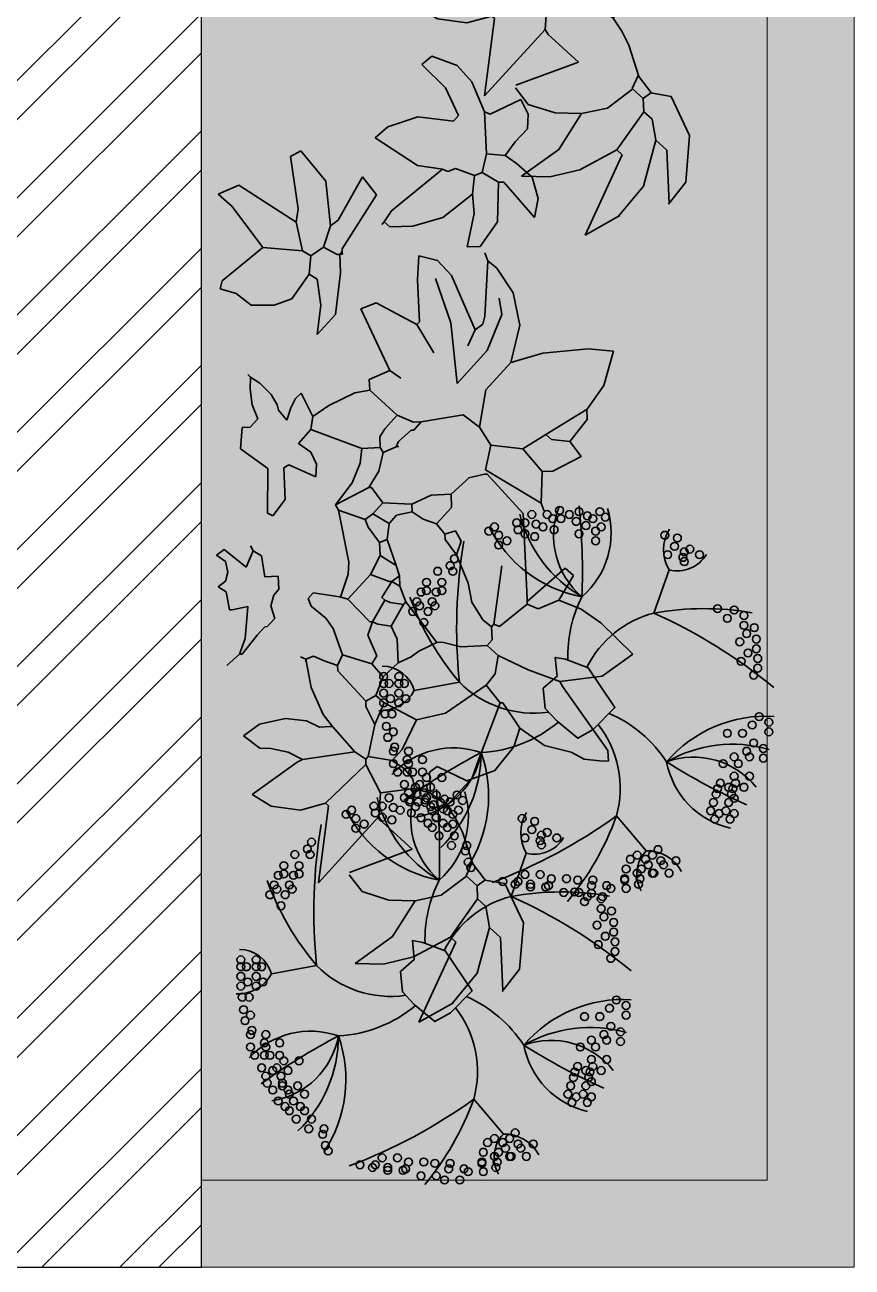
# Model space of a CAD drawing. Header units: millimetres. Extents: x 0 to 59560, y 0 to 21447.
# Drawn here: x 12651 to 13601, y 3722 to 5150 of the extents above; entities that cross this region are included whole.
import ezdxf

# ---------------------------------------------------------------- set-up
doc = ezdxf.new("R2010")
doc.units = ezdxf.units.MM
doc.header["$LTSCALE"] = 150
doc.layers.add('ad-Landscape', color=7, linetype='Continuous', lineweight=35, true_color=0x007f00)
doc.layers.add('ad-Landscape 2', color=7, linetype='Continuous', lineweight=35, true_color=0x264c00)
for name, color, linetype in [('ad-Verandah', 33, 'Continuous'), ('ad-Wall', 240, 'Continuous'), ('ad-Wall hatch', 8, 'Continuous')]:
    doc.layers.add(name, color=color, linetype=linetype)

# ---------------------------------------------------------------- blocks, each defined once
blk = doc.blocks.new('$ZCDB_AUDIT_GENERATED_1EAED1')
for p, q in [((-4.382, 7.361), (-3.782, 8.286)), ((-3.782, 8.286), (-2.828, 7.398)), ((4.091, 7.805), (5.079, 8.138)), ((5.079, 8.138), (5.185, 7.398)), ((3.42, 7.287), (4.091, 7.805)), ((-6.871, 7.433), (-6.563, 7.433)), ((-6.853, 7.176), (-6.871, 7.433)), ((-6.563, 7.433), (-4.642, 6.203)), ((-4.488, 6.126), (-4.382, 7.361)), ((-2.828, 7.398), (-2.405, 6.843)), ((2.508, 6.741), (3.123, 7.279)), ((2.739, 6.049), (3.42, 7.287)), ((3.123, 7.279), (3.431, 7.279)), ((5.185, 7.398), (5.115, 6.067)), ((-6.782, 6.732), (-6.853, 7.176)), ((2.047, 7.049), (1.662, 6.203)), ((2.508, 6.741), (2.047, 7.049)), ((-6.564, 6.357), (-6.782, 6.732)), ((-2.405, 6.843), (-2.105, 6.203)), ((-2.105, 6.203), (-1.413, 6.664)), ((-1.413, 6.664), (-1.182, 6.433)), ((2.508, 6.741), (2.585, 6.203)), ((-6.564, 6.357), (-6.333, 5.588)), ((-4.642, 6.203), (-4.488, 6.126)), ((-2.105, 6.203), (-2.335, 5.588)), ((-1.182, 6.433), (-2.105, 5.28)), ((1.662, 6.203), (1.662, 5.895)), ((2.585, 6.203), (2.739, 6.049)), ((-4.099, 5.216), (-4.488, 6.126)), ((0.74, 5.818), (0.509, 5.895)), ((1.662, 5.895), (0.74, 5.818)), ((0.74, 5.818), (1.793, 4.24)), ((1.662, 5.895), (2.354, 5.357)), ((2.739, 6.049), (2.354, 5.357)), ((5.115, 6.067), (4.891, 5.126)), ((9.636, 6.147), (9.086, 6.007)), ((9.086, 6.007), (10.163, 5.161)), ((10.271, 5.999), (9.636, 6.147)), ((10.701, 5.546), (10.271, 5.999)), ((11.683, 5.925), (11.316, 5.546)), ((12.107, 5.962), (11.683, 5.925)), ((12.546, 5.776), (12.107, 5.962)), ((-6.333, 5.588), (-5.795, 4.896)), ((-2.335, 5.588), (-2.182, 5.28)), ((10.932, 5.238), (10.701, 5.546)), ((11.316, 5.546), (10.932, 5.238)), ((12.546, 5.776), (12.162, 4.854)), ((-3.642, 4.358), (-4.099, 5.216)), ((-2.182, 5.28), (-2.797, 4.435)), ((-2.182, 5.28), (-2.105, 5.28)), ((-2.105, 5.28), (-2.028, 5.28)), ((0.463, 5.28), (-2.028, 5.28)), ((1.662, 4.281), (0.463, 5.28)), ((2.354, 5.357), (2.508, 4.435)), ((4.891, 5.126), (4.122, 4.358)), ((5.967, 5.434), (4.891, 5.126)), ((4.891, 5.126), (4.891, 5.203)), ((5.967, 5.434), (6.915, 5.29)), ((6.915, 5.29), (7.656, 4.846)), ((10.163, 5.161), (10.163, 5.008)), ((10.932, 5.238), (11.008, 4.7)), ((-11.473, 4.736), (-12.825, 4.559)), ((-10.306, 4.247), (-11.473, 4.736)), ((-6.323, 4.698), (-5.795, 4.896)), ((-5.795, 4.896), (-5.026, 4.435)), ((5.267, 4.449), (6.299, 4.924)), ((6.299, 4.924), (6.784, 4.875)), ((7.656, 4.846), (7.889, 4.588)), ((9.009, 4.931), (8.318, 4.392)), ((10.163, 5.008), (9.009, 4.931)), ((10.163, 5.008), (10.47, 4.546)), ((12.162, 4.854), (12.238, 4.7)), ((-12.825, 4.559), (-13.445, 4.028)), ((-6.994, 4.106), (-6.323, 4.698)), ((-5.026, 4.358), (-6.794, 3.589)), ((-5.026, 4.435), (-5.026, 4.358)), ((-5.026, 4.358), (-4.488, 3.973)), ((-4.17, 4.254), (-3.642, 4.358)), ((-3.642, 4.358), (-3.335, 4.05)), ((-2.797, 4.435), (-2.72, 4.281)), ((-2.72, 4.281), (-1.028, 4.588)), ((2.508, 4.435), (1.793, 4.24)), ((3.046, 4.127), (2.508, 4.435)), ((4.122, 4.358), (3.046, 4.127)), ((4.344, 3.531), (5.267, 4.449)), ((6.044, 4.358), (5.891, 4.127)), ((6.275, 4.435), (6.044, 4.358)), ((7.889, 4.588), (6.275, 4.435)), ((7.889, 4.588), (8.12, 4.512)), ((8.318, 4.392), (8.318, 4.008)), ((10.47, 4.546), (10.393, 4.316)), ((11.008, 4.7), (10.47, 4.546)), ((11.008, 4.7), (12.238, 4.7)), ((13.131, 4.371), (12.238, 4.7)), ((13.625, 3.965), (13.131, 4.371)), ((-13.421, 4.05), (-11.868, 4.05)), ((-11.868, 4.05), (-11.561, 3.743)), ((-10.306, 4.247), (-10.177, 3.666)), ((-7.255, 3.281), (-6.994, 4.106)), ((-4.488, 3.973), (-4.17, 4.254)), ((-3.181, 4.204), (-3.335, 4.05)), ((-3.335, 4.05), (-3.335, 3.281)), ((-2.797, 4.204), (-3.181, 4.204)), ((-2.72, 4.281), (-2.797, 4.204)), ((-2.581, 3.958), (-2.797, 4.204)), ((1.662, 4.204), (1.585, 3.743)), ((1.662, 4.204), (1.662, 4.281)), ((3.046, 4.127), (3.431, 3.666)), ((5.891, 4.127), (5.429, 3.896)), ((5.891, 4.127), (6.506, 3.896)), ((9.283, 4.26), (8.318, 4.008)), ((9.855, 4.239), (9.212, 3.336)), ((9.855, 4.239), (9.283, 4.26)), ((10.393, 4.316), (9.855, 4.239)), ((10.393, 4.316), (10.624, 3.778)), ((-12.882, 3.319), (-11.561, 3.743)), ((-11.561, 3.743), (-10.946, 3.666)), ((-10.946, 3.666), (-10.715, 3.435)), ((-10.177, 3.666), (-10.331, 3.435)), ((-9.683, 3.337), (-10.191, 3.692)), ((-4.488, 3.973), (-5.257, 2.743)), ((-2.052, 3.663), (-2.581, 3.958)), ((-1.49, 3.589), (-2.052, 3.663)), ((1.509, 3.666), (1.124, 3.205)), ((1.585, 3.743), (1.509, 3.666)), ((3.277, 2.436), (3.431, 3.666)), ((6.506, 3.896), (7.505, 3.512)), ((10.624, 3.778), (10.547, 3.547)), ((12.162, 3.931), (12.008, 3.778)), ((12.178, 2.744), (12.008, 3.778)), ((12.162, 3.931), (12.99, 3.595)), ((13.93, 3.239), (13.625, 3.965)), ((-13.727, 2.552), (-12.882, 3.319)), ((-10.715, 3.435), (-11.791, 2.589)), ((-10.715, 3.435), (-10.331, 3.435)), ((-10.023, 3.128), (-10.331, 3.435)), ((-9.632, 3.323), (-10.023, 3.128)), ((-8.751, 3.086), (-9.683, 3.337)), ((-7.255, 3.358), (-7.947, 2.667)), ((-7.255, 3.358), (-7.255, 3.281)), ((-7.255, 3.281), (-6.794, 2.436)), ((-6.794, 3.589), (-7.179, 3.435)), ((-3.335, 3.281), (-3.181, 2.743)), ((-1.49, 3.589), (-0.644, 3.281)), ((-0.644, 3.281), (-0.26, 3.435)), ((-0.644, 3.281), (-0.183, 2.974)), ((-0.26, 3.435), (0.048, 3.281)), ((0.048, 3.281), (-0.029, 2.974)), ((6.127, 3.433), (4.344, 3.531)), ((7.441, 3.04), (6.127, 3.433)), ((7.505, 3.512), (7.966, 3.128)), ((9.212, 3.336), (9, 2.448)), ((10.624, 3.393), (9.471, 1.855)), ((10.547, 3.547), (10.624, 3.393)), ((10.624, 3.393), (10.766, 2.67)), ((12.99, 3.595), (13.699, 2.932)), ((-10.559, 2.375), (-10.036, 3.145)), ((-8.332, 2.897), (-8.751, 3.086)), ((-0.183, 2.974), (-0.029, 2.974)), ((-0.029, 2.974), (0.278, 2.743)), ((0.74, 3.205), (0.278, 2.743)), ((1.124, 3.205), (0.74, 3.205)), ((1.124, 3.205), (1.125, 2.627)), ((8.12, 2.589), (7.966, 3.128)), ((13.699, 2.932), (13.93, 3.239)), ((-11.945, 2.743), (-14.231, 1.555)), ((-13.713, 2.589), (-14.231, 1.555)), ((-11.791, 2.589), (-12.318, 1.49)), ((-11.791, 2.589), (-11.945, 2.743)), ((-7.947, 2.667), (-8.332, 2.897)), ((-7.947, 2.667), (-7.563, 2.205)), ((-5.257, 2.743), (-5.41, 1.898)), ((-3.181, 2.589), (-3.412, 2.051)), ((-3.181, 2.743), (-3.181, 2.589)), ((-3.181, 2.589), (-1.951, 1.744)), ((0.278, 2.743), (0.432, 2.359)), ((1.125, 2.627), (0.894, 2.051)), ((6.121, 2.436), (5.276, 2.897)), ((7.428, 2.513), (8.12, 2.589)), ((10.766, 2.67), (11.623, 1.471)), ((11.931, 1.855), (12.178, 2.744)), ((-10.685, 1.608), (-10.559, 2.375)), ((-6.948, 2.205), (-7.563, 2.205)), ((-7.563, 2.205), (-7.409, 1.744)), ((-6.794, 2.436), (-6.948, 2.205)), ((0.432, 2.359), (0.663, 2.051)), ((3.277, 2.436), (3.046, 2.205)), ((3.046, 2.205), (3.046, 2.128)), ((3.277, 2.436), (3.277, 2.205)), ((3.277, 2.205), (3.507, 1.744)), ((6.121, 2.436), (6.198, 2.513)), ((6.121, 2.436), (6.813, 1.283)), ((6.198, 2.513), (7.428, 2.513)), ((9, 2.448), (9.009, 1.779)), ((-5.41, 1.898), (-6.256, 1.436)), ((-5.41, 1.898), (-4.872, 0.975)), ((-3.565, 1.821), (-3.719, 1.436)), ((-3.412, 2.051), (-3.565, 1.821)), ((0.663, 2.051), (0.586, 1.59)), ((0.663, 2.051), (0.894, 2.051)), ((0.894, 2.051), (0.97, 1.206)), ((3.046, 2.128), (2.739, 1.744)), ((4.814, 1.59), (4.584, 1.898)), ((9.471, 1.855), (9.163, 1.625)), ((11.623, 1.471), (11.931, 1.855)), ((-12.318, 1.49), (-12.487, 0.605)), ((-11.699, 0.9), (-10.685, 1.608)), ((-10.685, 1.608), (-10.628, 0.841)), ((-9.767, -0.263), (-9.178, 1.59)), ((-9.178, 1.59), (-8.332, 0.744)), ((-7.409, 1.744), (-7.486, 0.744)), ((-7.135, 1.702), (-7.409, 1.744)), ((-6.818, 1.481), (-7.135, 1.702)), ((-6.564, 1.129), (-6.818, 1.481)), ((-2.028, 1.667), (-2.643, 1.283)), ((-1.951, 1.744), (-2.028, 1.667)), ((-2.028, 1.667), (-1.951, 1.283)), ((-1.951, 1.744), (-1.49, 1.59)), ((-1.49, 1.59), (-1.336, 1.359)), ((-1.49, 1.59), (-1.182, 1.59)), ((-1.182, 1.59), (-1.336, 1.359)), ((-1.182, 1.59), (-0.875, 1.513)), ((-0.875, 1.513), (-0.106, 1.283)), ((-0.875, 1.513), (-0.567, 1.052)), ((0.586, 1.59), (0.355, 1.359)), ((2.585, 1.667), (2.431, 1.283)), ((2.585, 1.744), (2.585, 1.667)), ((2.739, 1.744), (2.585, 1.667)), ((3.507, 1.744), (3.123, 1.359)), ((3.507, 1.744), (4.276, 0.975)), ((4.814, 1.59), (4.584, 0.975)), ((4.814, 1.59), (6.659, 0.821)), ((9.009, 1.779), (9.163, 1.625)), ((9.163, 1.625), (9.086, 1.548)), ((-6.256, 1.436), (-6.564, 1.129)), ((-6.564, 1.129), (-6.41, 0.437)), ((-3.719, 1.436), (-4.104, 0.975)), ((-3.719, 1.436), (-3.027, 1.436)), ((-3.027, 1.436), (-2.643, 1.283)), ((-2.643, 1.283), (-2.566, 0.898)), ((-1.874, 1.129), (-2.489, 0.744)), ((-1.951, 1.283), (-1.874, 1.129)), ((-1.797, 1.052), (-1.874, 1.129)), ((-1.336, 1.359), (-1.797, 1.052)), ((-1.336, 1.359), (-1.336, 1.283)), ((-1.336, 1.283), (-1.105, 0.744)), ((-0.106, 1.283), (-0.183, 1.052)), ((0.355, 1.359), (-0.106, 1.283)), ((0.355, 1.359), (0.663, 0.898)), ((0.97, 1.206), (0.663, 0.898)), ((0.97, 1.206), (1.432, 0.898)), ((1.893, 1.129), (1.432, 0.821)), ((2.431, 1.283), (1.893, 1.129)), ((2.431, 1.283), (2.585, 1.206)), ((2.892, 1.206), (2.585, 1.206)), ((2.585, 1.206), (2.585, 0.668)), ((3.123, 1.359), (2.892, 1.206)), ((6.659, 0.821), (6.813, 1.283)), ((9.965, 1.436), (8.428, 0.36)), ((9.965, 1.436), (10.503, 1.052)), ((-12.431, -0.222), (-11.699, 0.9)), ((-10.628, 0.841), (-10.347, 0.074)), ((-8.332, 0.744), (-8.178, 0.668)), ((-7.486, 0.744), (-8.178, 0.668)), ((-7.486, 0.744), (-6.641, 0.36)), ((-4.872, 0.975), (-5.487, 0.668)), ((-4.872, 0.975), (-4.642, 0.744)), ((-4.642, 0.744), (-4.796, 0.437)), ((-4.104, 0.975), (-4.642, 0.744)), ((-4.104, 0.975), (-3.719, 0.668)), ((-3.489, 0.821), (-3.719, 0.668)), ((-2.873, 0.591), (-3.489, 0.821)), ((-2.489, 0.744), (-2.873, 0.591)), ((-2.566, 0.898), (-2.489, 0.744)), ((-2.489, 0.744), (-2.489, 0.668)), ((-1.105, 0.744), (-1.797, 0.052)), ((-0.567, 1.052), (-1.105, 0.744)), ((-0.567, 1.052), (-0.183, 1.052)), ((-0.183, 1.052), (0.278, 0.744)), ((0.278, 0.744), (0.509, 0.668)), ((0.663, 0.898), (0.509, 0.668)), ((1.432, 0.821), (0.97, -0.178)), ((1.432, 0.898), (1.432, 0.821)), ((4.218, 0.534), (4.276, 0.975)), ((4.584, 0.975), (4.276, 0.975)), ((10.503, 1.052), (9.273, 0.283)), ((-12.487, 0.605), (-12.431, -0.222)), ((-8.178, 0.668), (-10.034, -1.188)), ((-6.41, 0.437), (-6.487, 0.36)), ((-5.487, 0.668), (-6.41, 0.437)), ((-5.487, 0.668), (-4.949, 0.437)), ((-4.949, 0.437), (-4.796, 0.437)), ((-4.796, 0.437), (-3.873, -0.332)), ((-3.719, 0.668), (-3.412, -0.178)), ((-2.489, 0.668), (-1.797, 0.052)), ((0.509, 0.668), (0.817, -0.101)), ((1.591, 0.341), (2.156, 0.593)), ((2.156, 0.593), (2.585, 0.668)), ((2.585, 0.668), (3.2, -0.793)), ((3.879, -0.236), (4.218, 0.534)), ((-10.347, 0.074), (-9.84, -0.281)), ((-6.641, 0.36), (-7.717, -0.87)), ((-6.641, 0.36), (-6.487, 0.36)), ((-6.487, 0.36), (-6.256, 0.052)), ((-6.256, 0.052), (-6.41, -1.485)), ((-6.256, 0.052), (-5.487, -0.562)), ((-1.797, 0.052), (-1.72, -0.178)), ((-1.07, 0.1), (-1.726, -0.161)), ((-0.721, 0.13), (-1.07, 0.1)), ((0.817, -0.101), (-0.721, 0.13)), ((0.97, -0.178), (1.591, 0.341)), ((5.962, -0.48), (6.527, 0.075)), ((6.527, 0.075), (7.736, 0.283)), ((8.274, 0.283), (7.736, 0.283)), ((8.274, 0.36), (8.351, 0.36)), ((8.274, 0.36), (8.274, 0.283)), ((8.351, 0.36), (8.274, 0.283)), ((8.274, 0.283), (8.274, 0.206)), ((8.274, 0.206), (8.504, -0.178)), ((8.351, 0.36), (8.428, 0.36)), ((9.12, 0.052), (8.504, -0.178)), ((9.273, 0.283), (9.12, 0.052)), ((9.12, 0.052), (10.426, -0.024)), ((-3.873, -0.332), (-3.719, -0.332)), ((-3.412, -0.178), (-3.719, -0.332)), ((-3.719, -0.332), (-3.565, -0.716)), ((-2.632, -0.409), (-3.412, -0.178)), ((-1.72, -0.178), (-1.567, -0.947)), ((0.817, -0.101), (0.97, -0.178)), ((3.584, -0.716), (3.879, -0.236)), ((6.813, -0.332), (5.962, -0.48)), ((6.813, -0.332), (7.582, -0.409)), ((8.504, -0.178), (8.274, -0.562)), ((10.426, -0.024), (11.349, -0.716)), ((-5.487, -0.562), (-5.487, -0.639)), ((-5.487, -0.562), (-5.128, -0.822)), ((-5.487, -0.947), (-5.487, -0.639)), ((-3.565, -0.716), (-3.412, -1.024)), ((-2.317, -0.615), (-2.632, -0.409)), ((-1.951, -1.024), (-2.317, -0.615)), ((2.185, -0.679), (1.816, -0.716)), ((1.816, -0.716), (2.201, -1.485)), ((2.538, -0.827), (2.185, -0.679)), ((3.584, -0.716), (3.2, -0.793)), ((3.584, -0.716), (4.276, -1.024)), ((7.736, -0.639), (7.044, -1.177)), ((7.582, -0.409), (7.736, -0.639)), ((8.274, -0.562), (7.736, -0.639)), ((8.274, -0.562), (8.428, -0.793)), ((11.349, -0.716), (11.195, -1.024)), ((-10.034, -1.188), (-7.794, -0.793)), ((-7.886, -1.606), (-7.717, -0.87)), ((-7.794, -0.793), (-7.717, -0.87)), ((-5.285, -1.317), (-5.487, -0.947)), ((-5.128, -0.822), (-4.327, -1.138)), ((-3.412, -1.024), (-3.489, -1.254)), ((-1.72, -1.101), (-1.951, -1.024)), ((-1.567, -0.947), (-1.72, -1.101)), ((2.815, -1.177), (2.538, -0.827)), ((3.2, -0.793), (2.815, -1.177)), ((4.133, -1.197), (4.276, -1.024)), ((8.428, -0.793), (9.273, -0.947)), ((8.428, -0.793), (8.581, -1.946)), ((9.658, -0.87), (9.273, -0.947)), ((9.273, -0.947), (10.426, -2.561)), ((11.195, -1.024), (9.658, -0.87)), ((-5.193, -1.922), (-5.285, -1.317)), ((-4.327, -1.138), (-3.489, -1.254)), ((-3.565, -1.254), (-3.489, -1.254)), ((-3.489, -1.254), (-3.412, -1.408)), ((3.507, -1.485), (3.865, -1.345)), ((3.865, -1.345), (4.133, -1.197)), ((7.044, -1.177), (6.88, -1.7)), ((-7.728, -2.459), (-7.886, -1.606)), ((-6.487, -1.639), (-7.365, -2.996)), ((-6.41, -1.485), (-6.487, -1.639)), ((-6.41, -1.485), (-6.178, -1.895)), ((1.201, -1.639), (0.74, -2.023)), ((2.124, -1.639), (1.201, -1.639)), ((2.201, -1.485), (2.124, -1.639)), ((3.815, -1.716), (3.507, -1.485)), ((3.964, -1.744), (3.815, -1.716)), ((4.274, -1.907), (3.964, -1.744)), ((6.88, -1.7), (6.915, -2.366)), ((-6.178, -1.895), (-6.047, -2.39)), ((-5.325, -2.693), (-5.193, -1.922)), ((-2.412, -2.254), (-2.259, -2.1)), ((-2.259, -2.1), (-1.884, -2.197)), ((-1.884, -2.197), (-1.582, -2.101)), ((-1.582, -2.101), (-1.413, -1.946)), ((-1.413, -1.946), (-1.028, -1.946)), ((-1.028, -1.946), (-1.028, -2.331)), ((0.74, -2.023), (0.817, -2.177)), ((2.124, -2.1), (0.817, -2.177)), ((2.739, -2.869), (2.124, -2.1)), ((4.628, -2.218), (4.274, -1.907)), ((8.581, -1.946), (7.659, -3.176)), ((8.581, -1.946), (9.811, -2.792)), ((-7.365, -2.996), (-7.728, -2.459)), ((-6.047, -2.39), (-6.025, -2.715)), ((-2.489, -2.407), (-2.72, -2.638)), ((-2.412, -2.254), (-2.489, -2.331)), ((-2.489, -2.331), (-2.489, -2.407)), ((-1.028, -2.331), (-0.413, -2.407)), ((-0.413, -2.407), (-0.26, -2.638)), ((3.354, -2.561), (3.584, -2.331)), ((3.584, -2.331), (4.006, -2.469)), ((4.006, -2.469), (4.458, -2.514)), ((4.458, -2.514), (4.814, -2.484)), ((4.814, -2.484), (4.628, -2.218)), ((4.814, -2.484), (4.891, -2.561)), ((6.915, -2.366), (7.274, -2.792)), ((-5.641, -3.176), (-6.025, -2.715)), ((-5.641, -3.176), (-5.325, -2.693)), ((-2.72, -2.638), (-3.258, -3.099)), ((-2.238, -2.913), (-1.874, -2.869)), ((-1.874, -2.869), (-1.951, -3.33)), ((-0.26, -2.638), (-0.721, -2.869)), ((-0.721, -2.869), (-0.183, -3.484)), ((-0.106, -2.715), (-0.26, -2.638)), ((3.354, -2.792), (2.739, -2.869)), ((3.354, -2.792), (3.354, -2.561)), ((7.274, -2.792), (7.428, -3.253)), ((9.811, -2.792), (10.196, -3.176)), ((10.426, -2.561), (10.196, -3.176)), ((-3.258, -3.176), (-3.565, -3.561)), ((-3.258, -3.176), (-2.803, -2.995)), ((-3.258, -3.099), (-3.258, -3.176)), ((-2.803, -2.995), (-2.238, -2.913)), ((7.659, -3.176), (7.428, -3.253)), ((-1.951, -3.33), (-1.951, -3.407)), ((-1.951, -3.407), (-1.413, -3.484)), ((-1.413, -3.484), (-1.259, -3.714)), ((-1.259, -3.714), (-1.109, -3.491)), ((-1.109, -3.491), (-0.846, -3.408)), ((-0.846, -3.408), (-0.531, -3.463)), ((-0.531, -3.463), (-0.336, -3.714)), ((-0.183, -3.484), (-0.336, -3.714))]:
    blk.add_line(p, q)
for centre, start, end in [((0.463, 5.28), 49.844, 89.647), ((-10.306, 4.247), 12.8043, 67.5333)]:
    blk.add_arc(centre, 0.00000961, start, end)
blk = doc.blocks.new('$ZCDB_AUDIT_GENERATED_1EADF1')
at = {"color": 82}
blk.add_lwpolyline([(214.3, -98.8, -0.332157), (270.9, -91.5, 2.110716)], format="xyb", dxfattribs=at)
at = {"layer": 'ad-Landscape'}
for points in [[(16.3, 279.2, -0.2826), (-12.1, 229), (-24, 165.3, 0.08666), (-144.2, 235.3)], [(-12.1, 229, -0.332157), (-46.7, 274.3, 2.110716)], [(106.7, 260.8, 0.297027), (75.6, 134.5, 0.202579), (209.9, 191.6)], [(143.2, 243.7, 0.034752), (75.6, 134.5, 0.322006), (167.2, 228.6)], [(18.2, 39.4, 0.239145), (-24, 165.3, 0.066971), (-223.4, 158.9)], [(32.6, 25.4, 0.160891), (75.6, 134.5, 0.235359), (239.3, 154.7, 3.344811)], [(-55.5, 12.1, 0.124299), (-144.8, -7.9, 0.235359), (-244.2, 123.8, 3.344811)], [(259.3, 119.2, -0.066971), (165.1, -56.7, -0.237273), (35.8, -31)], [(-261.4, 79.9, -0.202579), (-144.8, -7.9, 0.322006), (-272.1, 24.4)], [(285.9, 12.4, -0.08666), (165.1, -56.7), (214.3, -98.8, 0.2826), (243.6, -148.6)], [(-269.7, -44, 0.297027), (-144.8, -7.9, -0.034752), (-273.2, -3.9)], [(-240.5, -131.5, -0.2826), (-182.8, -131), (-121.7, -109.5), (-121.7, -109.5, -0.217045), (-45, -15)], [(20.1, -46.5, 0.144947), (88.7, -127.5, 0.235359), (24.4, -279.4, 3.344811)], [(-122.2, -248.6, -0.08666), (-121.7, -109.5), (-121.7, -109.5, 0.066971), (-16.4, -279)], [(-182.8, -131, -0.332157), (-204.7, -183.7, 2.110716)], [(71, -272.4, -0.202579), (88.7, -127.5, 0.322006), (124.4, -253.9)], [(182.5, -217.7, 0.297027), (88.7, -127.5, -0.034752), (149.5, -240.7)]]:
    blk.add_lwpolyline(points, format="xyb", dxfattribs=at)
blk.add_lwpolyline([(-56.6, 15.2), (-44.5, -16.5), (12, -54.5), (43.1, -23.8), (55.3, -1.9), (31, 27.3), (13.4, 44), (-15.3, 46.8), (-32.3, 27.3), (-59.1, 29.8)], close=True, dxfattribs=at)
at = {"layer": 'ad-Landscape 2'}
for centre in [(-32, 272.4), (-22.2, 272.4), (-22.2, 264.5), (-8.5, 272.4), (-0.7, 262.6), (5.2, 272.4), (20.9, 270.4), (20.9, 260.6), (38.5, 268.5), (46.3, 258.7), (54.1, 266.5), (73.7, 258.7), (91.3, 258.7), (-32, 250.8), (-22.2, 250.8), (-22.2, 243), (-8.5, 250.8), (-0.7, 241), (5.2, 250.8), (67.8, 256.7), (103.1, 252.8), (120.7, 243), (-137.7, 225.4), (-124, 231.3), (73.7, 237.1), (85.5, 239.1), (91.3, 237.1), (103.1, 239.1), (103.1, 231.3), (124.6, 227.3), (132.5, 237.1), (142.3, 235.2), (152, 227.3), (-165.1, 211.7), (-153.4, 211.7), (-151.4, 219.5), (-131.9, 221.5), (-124, 209.7), (-108.4, 215.6), (85.5, 217.5), (103.1, 217.5), (110.9, 211.7), (120.7, 221.5), (124.6, 205.8), (132.5, 215.6), (142.3, 213.6), (146.2, 213.6), (152, 205.8), (167.7, 219.5), (175.5, 209.7), (-180.8, 196), (-165.1, 190.1), (-153.4, 190.1), (-151.4, 198), (-137.7, 203.8), (-131.9, 199.9), (110.9, 190.1), (146.2, 192.1), (157.9, 203.8), (167.7, 198), (175.5, 188.2), (181.4, 203.8), (193.2, 194.1), (-198.4, 172.5), (-188.6, 178.4), (-180.8, 174.5), (157.9, 182.3), (181.4, 182.3), (193.2, 172.5), (206.9, 176.4), (206.9, 154.9), (214.7, 156.8), (230.4, 152.9), (238.2, 149), (-237.6, 123.6), (-243.5, 115.7), (-231.7, 109.8), (-218, 109.8), (257.8, 104), (-249.3, 84.4), (-239.5, 82.4), (-223.9, 98.1), (257.8, 82.4), (261.7, 86.4), (-249.3, 72.6), (-233.7, 72.6), (248, 72.6), (261.7, 64.8), (265.6, 64.8), (-261.1, 62.9), (-247.4, 57), (-243.5, 47.2), (-229.8, 58.9), (248, 51.1), (-261.1, 41.3), (-255.2, 33.5), (-239.5, 31.5), (253.9, 35.4), (263.6, 39.4), (265.6, 43.3), (-267, 23.7), (-255.2, 21.7), (253.9, 13.9), (273.4, 17.8), (-265, -3.7), (-261.1, 10), (-251.3, 0.2), (-233.7, -3.7), (255.8, -1.8), (273.4, -3.7), (-259.1, -15.5), (-245.4, -13.5), (263.6, -21.4), (279.3, -15.5), (-265, -33.1), (-255.2, -23.3), (-243.5, -35.1), (-237.6, -27.2), (-223.9, -27.2), (255.8, -23.3), (279.3, -37), (-257.2, -40.9), (263.6, -42.9), (267.6, -48.8), (240.1, -70.3), (253.9, -68.3), (255.8, -68.3), (267.6, -70.3), (220.6, -86), (226.4, -76.2), (240.1, -91.8), (246, -86), (253.9, -89.9), (261.7, -87.9), (220.6, -107.5), (226.4, -97.7), (234.3, -101.6), (246, -107.5), (246, -109.5), (-231.7, -125.1), (212.7, -115.3), (228.4, -119.3), (234.3, -123.2), (-227.8, -142.8), (-216, -138.8), (-204.3, -129.1), (228.4, -140.8), (246, -131), (-212.1, -160.4), (-208.2, -152.5), (-200.4, -150.6), (-194.5, -152.5), (-204.3, -174.1), (134.4, -197.6), (146.2, -193.7), (157.9, -189.8), (169.7, -195.6), (-127.9, -199.5), (-114.2, -213.3), (48.3, -213.3), (91.3, -207.4), (118.8, -203.5), (124.6, -215.2), (126.6, -199.5), (146.2, -215.2), (157.9, -211.3), (161.8, -201.5), (-126, -223), (-81, -230.9), (-53.5, -232.8), (81.6, -223), (91.3, -228.9), (109, -223), (118.8, -225), (126.6, -221.1), (134.4, -219.1), (140.3, -223), (161.8, -223), (169.7, -217.2), (-118.2, -236.8), (-104.4, -236.8), (-101, -251.4), (-92.7, -240.7), (-65.3, -242.6), (-34, -250.5), (36.5, -248.5), (48.3, -234.8), (62, -250.5), (73.7, -240.7), (81.6, -244.6), (109, -244.6), (124.6, -236.8), (-84.9, -254.4), (-71.2, -254.4), (-57.5, -256.3), (-43.8, -256.3), (24.8, -258.3), (69.8, -264.2), (83.5, -264.2), (32.6, -272), (46.3, -272)]:
    blk.add_circle(centre, 5.54, dxfattribs=at)
blk = doc.blocks.new('zw$5D37')
at = {"transparency": 33554559}
h = blk.add_hatch(color=43, dxfattribs=at)
h.dxf.hatch_style = 1
h.paths.add_polyline_path([(750, -4630), (750, 0), (650, 0), (650, -4530), (0, -4530), (0, -4630)])
at = {"layer": 'ad-Wall hatch', "transparency": 33554483}
h = blk.add_hatch(color=74, dxfattribs=at)
h.dxf.hatch_style = 1
h.paths.add_polyline_path([(0, -4530), (0, 0), (650, 0), (650, -4530)])
at = {"layer": 'ad-Verandah', "lineweight": 9}
for points in [[(0, -4530), (0, 0), (650, 0), (650, -4530)], [(750, -4630), (750, 0), (650, 0), (650, -4530), (0, -4530), (0, -4630)]]:
    blk.add_lwpolyline(points, close=True, dxfattribs=at)
at = {"layer": 'ad-Landscape', "color": 98, "ltscale": 10, "xscale": -39.35628013533176, "yscale": 39.35628013533176, "zscale": 39.35628013533176, "rotation": 272.6481936611812}
for p in [(353.8, -2887.1), (162.8, -3791.8)]:
    blk.add_blockref('$ZCDB_AUDIT_GENERATED_1EAED1', p, dxfattribs=at)
at = {"layer": 'ad-Landscape', "xscale": -0.8129134488704248, "yscale": 0.8129134488704248, "zscale": 0.8129134488704248, "rotation": 89.99999999999994}
for p in [(430.7, -3977.2), (266.7, -4302.8)]:
    blk.add_blockref('$ZCDB_AUDIT_GENERATED_1EADF1', p, dxfattribs=at)
blk = doc.blocks.new('zw$4CF3')
at = {"rotation": 359.9999999999984}
blk.add_blockref('zw$5D37', (-9745, 4630), dxfattribs=at)

msp = doc.modelspace()

# ---------------------------------------------------------------- hatches: boundary and pattern name
at = {"layer": 'ad-Wall hatch'}
h = msp.add_hatch(dxfattribs=at)
h.set_pattern_fill('ANSI32', color=256, scale=10)
h.set_pattern_definition([(45, (4273.8, 3722.27), (-67.35192, 67.35192), []), (45, (4318.7, 3722.27), (-67.35192, 67.35192), [])])
h.paths.add_polyline_path([(18463.8, 8252.3), (18463.8, 8582.3), (9003.8, 8582.3), (9003.8, 8352.3), (9308.8, 8352.3), (9308.8, 7652.3), (9423.8, 7652.3), (9423.8, 8352.3), (12623.8, 8352.3), (12623.8, 6852.3), (11123.8, 6852.3), (11123.8, 6737.3), (12623.8, 6737.3), (12623.8, 3952.3), (9423.8, 3952.3), (9423.8, 6737.3), (10323.8, 6737.3), (10323.8, 6852.3), (9308.8, 6852.3), (9308.8, 3952.3), (4653.8, 3952.3), (4653.8, 8352.3), (8103.8, 8352.3), (8103.8, 8582.3), (7903.8, 8582.3), (7903.8, 12552.3), (8103.8, 12552.3), (8103.8, 12782.3), (4653.8, 12782.3), (4653.8, 17247.3), (9003.8, 17247.3), (9003.8, 14372.3), (10123.8, 14372.3), (10123.8, 14487.3), (9118.8, 14487.3), (9118.8, 17247.3), (11573.8, 17247.3), (11573.8, 14487.3), (10923.8, 14487.3), (10923.8, 14372.3), (11573.8, 14372.3), (11573.8, 12667.3), (9118.8, 12667.3), (9118.8, 13277.3), (9003.8, 13277.3), (9003.8, 12552.3), (13813.8, 12552.3), (13813.8, 12782.3), (13713.8, 12782.3), (13713.8, 13597.3), (13598.8, 13597.3), (13598.8, 12782.3), (11803.8, 12782.3), (11803.8, 17247.3), (13598.8, 17247.3), (13598.8, 14397.3), (13713.8, 14397.3), (13713.8, 17247.3), (17143.8, 17247.3), (17143.8, 12782.3), (14713.8, 12782.3), (14713.8, 12552.3), (17258.8, 12552.3), (17258.8, 17247.3), (22368.8, 17247.3), (22368.8, 14127.3), (22598.8, 14127.3), (22598.8, 17477.3), (4423.8, 17477.3), (4423.8, 12552.3), (7673.8, 12552.3), (7673.8, 8582.3), (4423.8, 8582.3), (4423.8, 3722.3), (12853.8, 3722.3), (12853.8, 8352.3), (18233.8, 8352.3), (18233.8, 8252.3)])
h.paths.add_polyline_path([(18463.8, 7402.3), (18233.8, 7402.3), (18233.8, 3722.3), (19163.8, 3722.3), (19163.8, 3952.3), (18463.8, 3952.3)])
h.paths.add_polyline_path([(20013.8, 3722.3), (22598.8, 3722.3), (22598.8, 8582.3), (20053.8, 8582.3), (20053.8, 12552.3), (22598.8, 12552.3), (22598.8, 12927.3), (22368.8, 12927.3), (22368.8, 12782.3), (19823.8, 12782.3), (19823.8, 8352.3), (22368.8, 8352.3), (22368.8, 3952.3), (20013.8, 3952.3)])

# ---------------------------------------------------------------- next in the draw order: block references
msp.add_blockref('zw$4CF3', (22598.8, 3722.3))

# ---------------------------------------------------------------- next in the draw order: linework, layer by layer
at = {"layer": 'ad-Wall'}
msp.add_lwpolyline([(22598.8, 17477.3), (4423.8, 17477.3), (4423.8, 12552.3), (7673.8, 12552.3), (7673.8, 8582.3), (4423.8, 8582.3), (4423.8, 3722.3), (12853.8, 3722.3), (12853.8, 8352.3), (18233.8, 8352.3)], dxfattribs=at)

doc.saveas('drawing.dxf')
